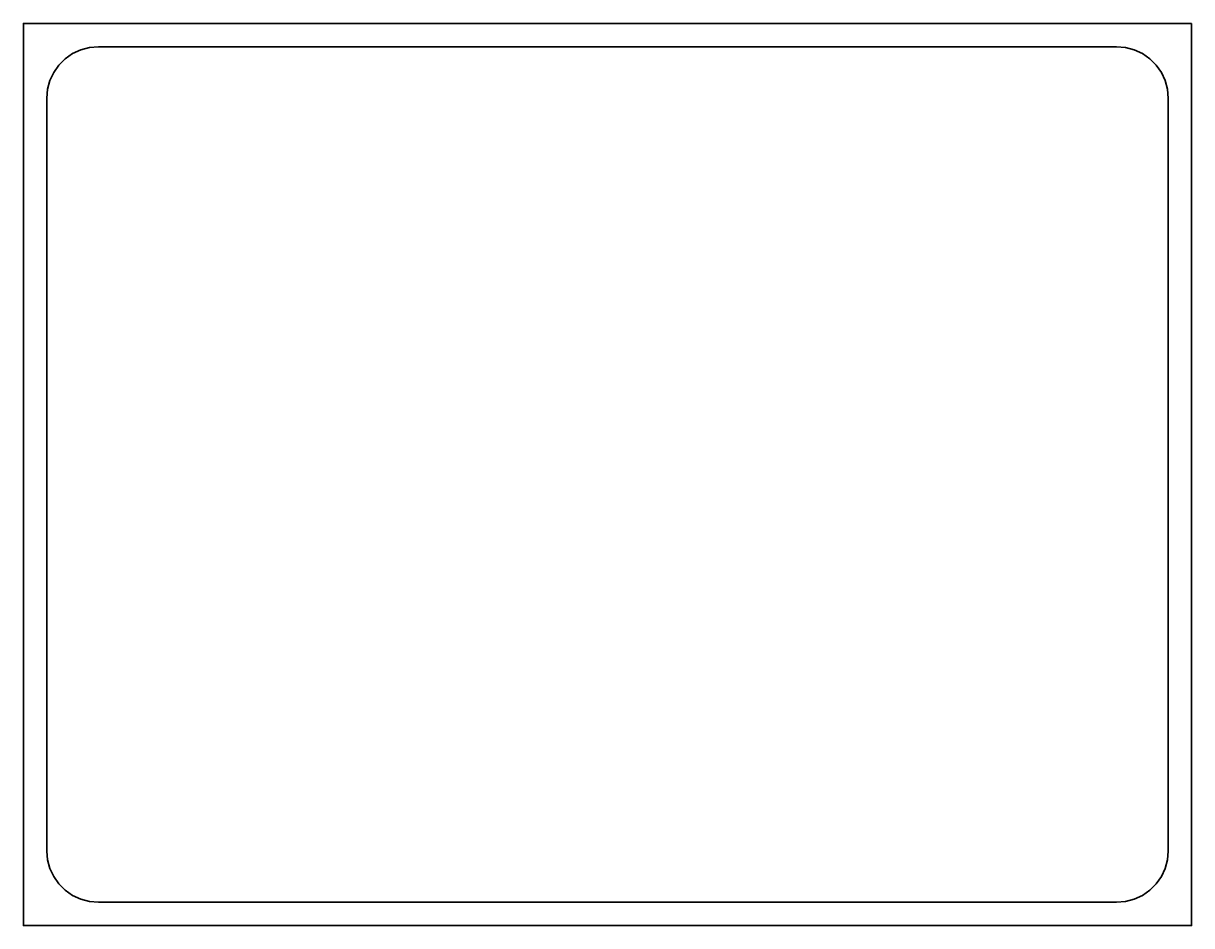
# Model space of a CAD drawing. Header units: millimetres. Extents: x 105 to 355, y 56 to 249.
import ezdxf

# ---------------------------------------------------------------- set-up
doc = ezdxf.new("R2010")
doc.units = ezdxf.units.MM
doc.header["$MEASUREMENT"] = 0
doc.layers.get('0').update_dxf_attribs({"lineweight": 0})
doc.layers.add('Safety', color=7, linetype='Continuous', lineweight=0)

msp = doc.modelspace()

# ---------------------------------------------------------------- linework, layer by layer
at = {"color": 240, "lineweight": 35, "true_color": 0xed2224}
msp.add_lwpolyline([(339.04, 244.04), (340.96, 243.87), (342.82, 243.37), (344.56, 242.56), (346.14, 241.47), (347.5, 240.12), (348.61, 238.55), (349.42, 236.82), (349.92, 234.98), (350.09, 233.07), (350.09, 72), (349.92, 70.1), (349.42, 68.26), (348.61, 66.52), (347.5, 64.96), (346.14, 63.61), (344.56, 62.51), (342.82, 61.7), (340.96, 61.21), (339.04, 61.04), (121.15, 61.04), (119.23, 61.21), (117.37, 61.7), (115.63, 62.51), (114.05, 63.61), (112.69, 64.96), (111.58, 66.52), (110.76, 68.26), (110.26, 70.1), (110.09, 72), (110.09, 233.07), (110.26, 234.98), (110.76, 236.82), (111.58, 238.55), (112.69, 240.12), (114.05, 241.47), (115.63, 242.56), (117.37, 243.37), (119.23, 243.87), (121.15, 244.04)], close=True, dxfattribs=at)
at = {"layer": 'Safety', "color": 240, "lineweight": 35, "true_color": 0xed2224}
msp.add_lwpolyline([(355.09, 249.04), (105.09, 249.04), (105.09, 56.04), (355.09, 56.04)], close=True, dxfattribs=at)

doc.saveas('drawing.dxf')
